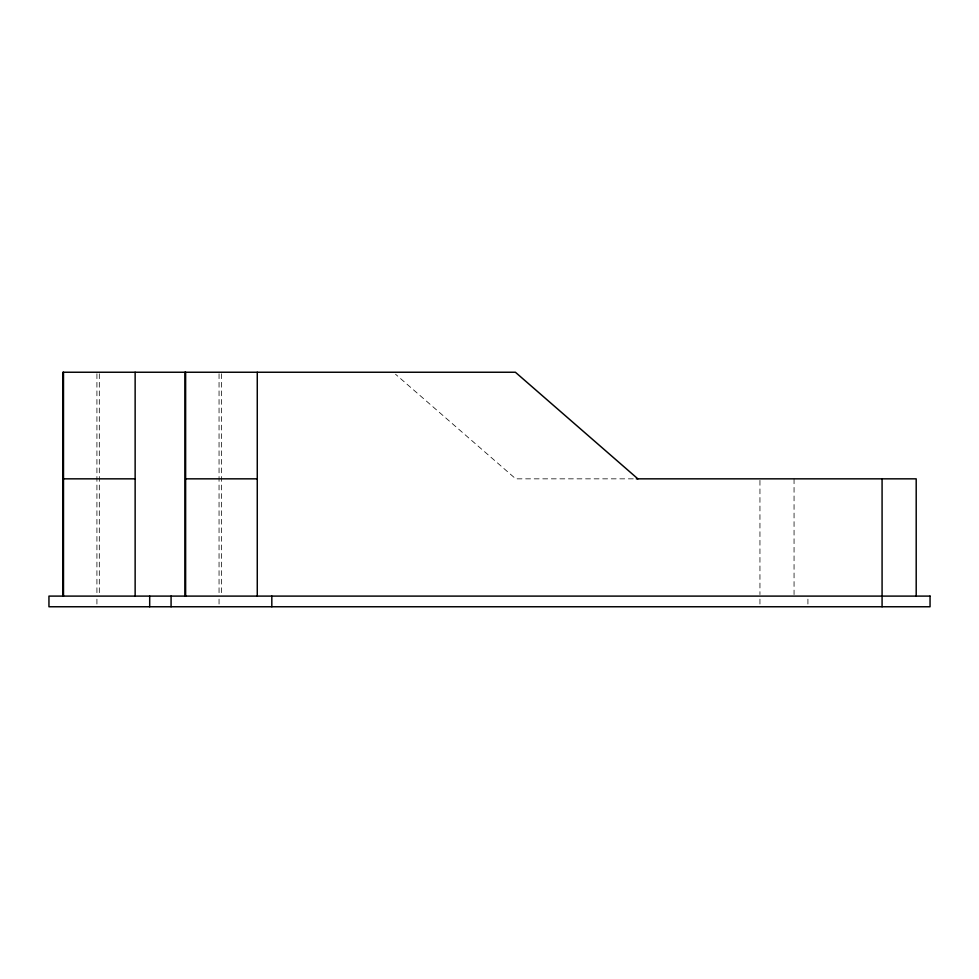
<?xml version="1.0" encoding="UTF-8"?>
<svg xmlns="http://www.w3.org/2000/svg" width="979" height="979" viewBox="0 0 979 979"><rect width="100%" height="100%" fill="white"/><g stroke="black" fill="none" stroke-linecap="round" stroke-linejoin="round"><path stroke-width="0.73" stroke-dasharray="4.89 3.67" d="M633.266 478.841L515.749 478.841L395.54 374.235M807.92 599.136L807.92 605.23M794.055 478.841L794.055 594.571M759.949 480.359L759.949 594.571M759.949 599.136L759.949 605.23M221.45 373.77L221.45 594.571M219.051 373.77L219.051 594.571M219.051 599.136L219.051 605.23M99.32 373.77L99.32 594.571M96.921 373.77L96.921 594.571M96.921 599.136L96.921 605.23"/><path stroke-width="1.47" d="M63.5 478.841L135.139 478.841M185.631 478.841L257.269 478.841M636.313 478.841L916.197 478.841L916.197 596.101M637.88 478.841L515.395 372.24L62.803 372.24L62.803 596.101M882.079 478.841L882.079 606.76M271.819 596.101L271.819 606.76M257.269 372.24L257.269 596.101M185.631 372.24L185.631 596.101M184.945 372.24L184.945 596.101M171.08 596.101L171.08 606.76M149.689 596.101L149.689 606.76M135.139 372.24L135.139 596.101M63.5 372.24L63.5 596.101M930.05 596.101L48.95 596.101L48.95 606.76L930.05 606.76L930.05 596.101"/></g></svg>
